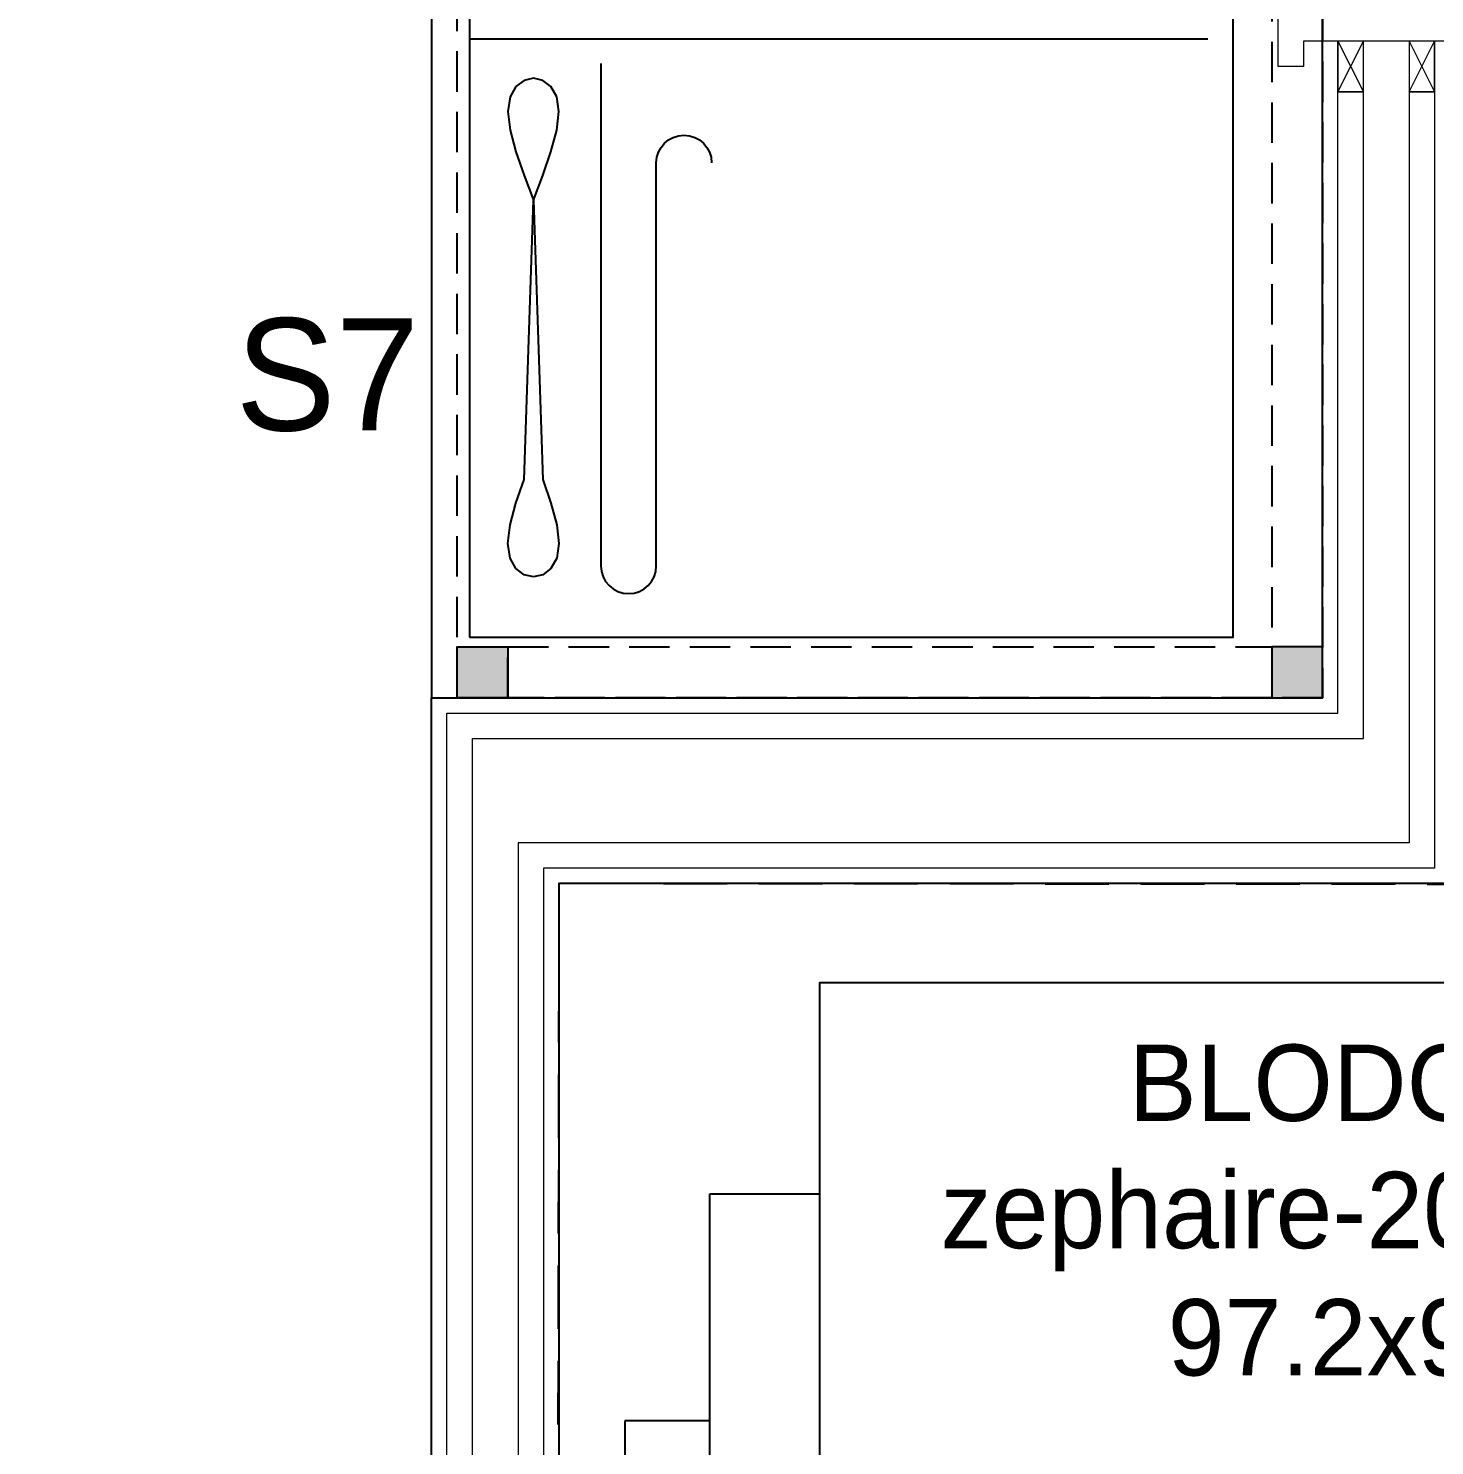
# Model space of a CAD drawing. Header units: millimetres. Extents: x 106699 to 122058, y 158555 to 162844.
# Drawn here: x 113153.9 to 113264.4, y 159923.8 to 160035.2 of the extents above; entities that cross this region are included whole.
import ezdxf

# ---------------------------------------------------------------- set-up
doc = ezdxf.new("R2010")
doc.units = ezdxf.units.MM
doc.linetypes.add('$0$4+1 daire_(K) TİP A - C BLOK$0$4+1 (K) 1$0$3+1 daire1$0$131121 243C_L00F00(plan)$0$HIDDEN2', pattern=[4.7625, 3.175, -1.5875])
doc.linetypes.add('300_Z4_FCD_F03$0$GESTRICHELT', pattern=[0.75, 0.5, -0.25])
for name, color, linetype, lineweight in [('300_Z4_STR_F03$0$AUDIT_D_220920114151-103', 251, 'Continuous', 5), ('no3_ahsap kesit on', 40, 'Continuous', 20), ('no3_alçıpan kesit', 210, 'Continuous', 20), ('no3_kutu profil gorunus', 8, 'Continuous', 0), ('no3_kutuprofil kesit', 74, 'Continuous', 18)]:
    doc.layers.add(name, color=color, linetype=linetype, lineweight=lineweight)
doc.layers.add('area', color=200, linetype='Continuous', plot=False)
doc.layers.add('S2000-002 Çizgi', color=7, linetype='Continuous')
doc.styles.add('SKTÜRK', font='GOTHIC.TTF', dxfattribs={"height": 11})
doc.styles.get("Standard").update_dxf_attribs({"font": 'arial.ttf'})

# ---------------------------------------------------------------- blocks, each defined once
blk = doc.blocks.new('COLUMN')
at = {"layer": '300_Z4_STR_F03$0$AUDIT_D_220920114151-103', "true_color": 0x303030}
h = blk.add_hatch(color=250, dxfattribs=at)
h.dxf.hatch_style = 1
h.paths.add_polyline_path([(104767.62, 177818.4), (104852.62, 177818.4), (104852.62, 177903.41), (104767.62, 177903.41)])
h.paths.add_polyline_path([(104052.62, 177903.41), (104052.62, 177818.41), (103967.62, 177818.41), (103967.62, 177903.41)])
edge = h.paths.add_edge_path()
edge.add_line((104052.62, 177498.41), (104052.62, 177438.41))
h.paths.add_polyline_path([(103967.62, 177498.41), (104052.62, 177498.41), (104052.62, 177438.41), (103967.62, 177438.41)])
h.paths.add_polyline_path([(104852.62, 177438.41), (104767.62, 177438.41), (104767.62, 177498.41), (104852.62, 177498.41)])
h.paths.add_polyline_path([(104852.62, 177018.41), (104767.62, 177018.41), (104767.62, 177103.41), (104852.62, 177103.41)])
h.paths.add_polyline_path([(103967.62, 176233.41), (103967.62, 176318.41), (104052.62, 176318.41), (104052.62, 176233.41)])
h.paths.add_polyline_path([(103967.62, 177103.41), (104052.62, 177103.41), (104052.62, 177018.41), (103967.62, 177018.41)])
blk = doc.blocks.new('A$Cde2bec6b')
at = {"color": 4}
for p, q in [((201.3, 153.41), (183.45, 153.41)), ((201.3, 146.72), (201.3, 153.41)), ((163.05, 146.72), (219.14, 146.72)), ((219.14, 146.72), (219.14, 138.11))]:
    blk.add_line(p, q, dxfattribs=at)
blk.add_lwpolyline([(138.51, 138.11), (138.51, 44.1), (235.71, 44.1), (235.71, 138.11)], close=True, dxfattribs=at)
at = {"layer": 'S2000-002 Çizgi', "color": 8, "linetype": '300_Z4_FCD_F03$0$GESTRICHELT', "ltscale": 10, "true_color": 0x7a7a7a}
blk.add_lwpolyline([(130.59, 25.58), (243.39, 25.37), (243.51, 158.58), (130.72, 158.79)], close=True, dxfattribs=at)
at = {"color": 4, "insert": (230.86, 47.41), "char_height": 6, "width": 88.0667, "attachment_point": 3, "rotation": 270}
blk.add_mtext('{\\fManrope Light|b0|i0|c0|p2;BLODGETT\\fManrope Light|b0|i0|c162|p2; FIRIN\\fManrope Light|b0|i0|c0|p2;\\Pzephaire-200-E double\\P97.2x94x179.4cm}', dxfattribs=at)
blk = doc.blocks.new('A$Ca99342b3')
h = blk.add_hatch(color=4)
h.dxf.hatch_style = 1
h.paths.add_polyline_path([(34.22, 4), (34.22, 0), (38.22, 0), (38.22, 4)])
h = blk.add_hatch(color=4)
h.dxf.hatch_style = 1
h.paths.add_polyline_path([(98.22, 4), (98.22, 0), (102.22, 0), (102.22, 4)])
at = {"color": 4, "linetype": '$0$4+1 daire_(K) TİP A - C BLOK$0$4+1 (K) 1$0$3+1 daire1$0$131121 243C_L00F00(plan)$0$HIDDEN2'}
blk.add_line((98.22, 146.8), (98.22, 4), dxfattribs=at)
at = {"color": 163, "true_color": 0x407dbf}
for p, q in [((38.84, 48.02), (38.39, 47.21)), ((39.48, 48.51), (38.84, 48.02)), ((40.22, 48.68), (39.48, 48.51)), ((40.95, 48.51), (40.22, 48.68)), ((41.59, 48.02), (40.95, 48.51)), ((42.05, 47.21), (41.59, 48.02)), ((38.39, 47.21), (38.21, 46.06)), ((42.22, 46.06), (42.05, 47.21)), ((38.21, 46.06), (38.39, 44.61)), ((42.05, 44.61), (42.22, 46.06)), ((38.39, 44.61), (38.84, 42.9)), ((41.59, 42.9), (42.05, 44.61)), ((38.84, 42.9), (39.48, 41.04)), ((40.95, 41.04), (41.59, 42.9)), ((39.48, 41.04), (40.22, 39.09)), ((40.22, 39.09), (40.95, 41.04)), ((39.48, 17.14), (40.22, 39.09)), ((40.22, 39.09), (40.95, 17.14)), ((38.84, 15.28), (39.48, 17.14)), ((40.95, 17.14), (41.59, 15.28)), ((38.39, 13.58), (38.84, 15.28)), ((41.59, 15.28), (42.05, 13.58)), ((38.21, 12.12), (38.39, 13.58)), ((42.05, 13.58), (42.22, 12.12)), ((38.39, 10.98), (38.21, 12.12)), ((42.22, 12.12), (42.05, 10.98)), ((38.84, 10.16), (38.39, 10.98)), ((39.48, 9.67), (38.84, 10.16)), ((41.59, 10.16), (40.95, 9.67)), ((42.05, 10.98), (41.59, 10.16)), ((40.22, 9.5), (39.48, 9.67)), ((40.95, 9.67), (40.22, 9.5))]:
    blk.add_line(p, q, dxfattribs=at)
at = {"color": 4}
blk.add_lwpolyline([(102.22, 150), (32.22, 150), (32.22, 0), (102.22, 0), (102.22, 150)], dxfattribs=at)
at = {"color": 4, "linetype": '$0$4+1 daire_(K) TİP A - C BLOK$0$4+1 (K) 1$0$3+1 daire1$0$131121 243C_L00F00(plan)$0$HIDDEN2'}
for points in [[(34.22, 0), (34.22, 150), (102.22, 150), (102.22, 0)], [(38.22, 4), (98.22, 4), (98.22, 0), (38.22, 0)]]:
    blk.add_lwpolyline(points, close=True, dxfattribs=at)
at = {"color": 163, "true_color": 0x407dbf}
blk.add_lwpolyline([(35.19, 4.76), (95.19, 4.76), (95.19, 144.76), (35.19, 144.76)], close=True, dxfattribs=at)
blk.add_lwpolyline([(93.19, 51.76), (35.19, 51.76)], dxfattribs=at)
for points in [[(45.52, 49.85), (45.52, 10.36, 1), (49.87, 10.36)], [(49.87, 10.36), (49.87, 42.03, -1), (54.22, 42.03)]]:
    blk.add_lwpolyline(points, format="xyb", dxfattribs=at)
blk.add_lwpolyline([(38.22, 4), (38.22, 0), (34.22, 0), (34.22, 4)], close=True)
at = {"color": 4}
blk.add_lwpolyline([(98.22, 4), (98.22, 0), (102.22, 0), (102.22, 4)], close=True, dxfattribs=at)
at = {"insert": (24.03, 25.35), "char_height": 8.82, "width": 48.0583, "attachment_point": 5, "style": 'SKTÜRK'}
blk.add_mtext('S7', dxfattribs=at)

msp = doc.modelspace()

# ---------------------------------------------------------------- linework, layer by layer
at = {"layer": 'area'}
for points in [[(113255.57, 159994.18), (113255.57, 160441.58), (113185.57, 160441.58), (113185.57, 160566.58), (113101.57, 160566.58), (113101.57, 160651.58), (112775.57, 160651.58), (112775.57, 160566.58), (112706.98, 160566.58), (112706.98, 160651.58), (112397.57, 160651.58), (112397.57, 160566.58), (112335.37, 160566.58), (112335.37, 160371.6), (112990.37, 160371.58), (112990.37, 159857.99), (113000.37, 159857.98), (113000.37, 159792.98), (113104.17, 159792.98), (113104.17, 159857.98), (113185.57, 159857.97), (113185.57, 159982.58), (113255.57, 159982.58)], [(113582.55, 159792.98), (113582.55, 160651.58), (113450.57, 160651.58), (113450.57, 160651.58), (113440.57, 160651.58), (113440.57, 160651.58), (113305.57, 160651.58), (113305.57, 160651.58), (113295.57, 160651.58), (113295.57, 160651.58), (113195.57, 160651.58), (113195.57, 160451.58), (113265.57, 160451.58), (113265.57, 159967.98), (113195.57, 159967.98), (113195.57, 159792.98), (113582.55, 159792.98)]]:
    msp.add_lwpolyline(points, dxfattribs=at)
at = {"layer": 'no3_ahsap kesit on'}
msp.add_lwpolyline([(113254.07, 160032.18), (113252.07, 160032.18), (113252.07, 160036.18), (113269.07, 160036.18), (113269.07, 160032.18), (113267.07, 160032.18), (113267.07, 160034.18), (113254.07, 160034.18), (113254.07, 160032.18)], dxfattribs=at)
at = {"layer": 'no3_alçıpan kesit'}
for points in [[(113185.57, 159857.98), (113185.57, 159982.58), (113255.57, 159982.58), (113255.57, 160034.18)], [(113186.77, 159857.98), (113186.77, 159981.38), (113256.77, 159981.38), (113256.77, 160034.18)], [(113264.37, 160034.18), (113264.37, 159969.18), (113194.37, 159969.18), (113194.37, 159857.98)], [(113265.57, 160034.18), (113265.57, 159967.98), (113195.57, 159967.98), (113195.57, 159857.98)]]:
    msp.add_lwpolyline(points, dxfattribs=at)
at = {"layer": 'no3_kutu profil gorunus'}
for points in [[(113188.77, 159857.98), (113188.77, 159979.38), (113258.77, 159979.38), (113258.77, 160034.18)], [(113262.37, 160034.18), (113262.37, 159971.18), (113192.37, 159971.18), (113192.37, 159857.98)]]:
    msp.add_lwpolyline(points, dxfattribs=at)
at = {"layer": 'no3_kutuprofil kesit'}
for points, elevation in [([(113256.77, 160034.18), (113256.77, 160030.18), (113258.77, 160030.18), (113258.77, 160034.18), (113256.77, 160034.18), (113258.77, 160030.18), (113256.77, 160030.18), (113258.77, 160034.18)], -0.01), ([(113262.37, 160034.18), (113262.37, 160030.18), (113264.37, 160030.18), (113264.37, 160034.18), (113262.37, 160034.18), (113264.37, 160030.18), (113262.37, 160030.18), (113264.37, 160034.18)], 0.06)]:
    msp.add_lwpolyline(points, dxfattribs=dict(at, elevation=elevation))

# ---------------------------------------------------------------- block references
for name, p, rotation in [('COLUMN', (290210.78, 55802.16), 90), ('A$Cde2bec6b', (113354.15, 159724.47), 90.00000000000001)]:
    msp.add_blockref(name, p, dxfattribs=dict(rotation=rotation))
msp.add_blockref('A$Ca99342b3', (113153.35, 159982.58))

doc.saveas('drawing.dxf')
